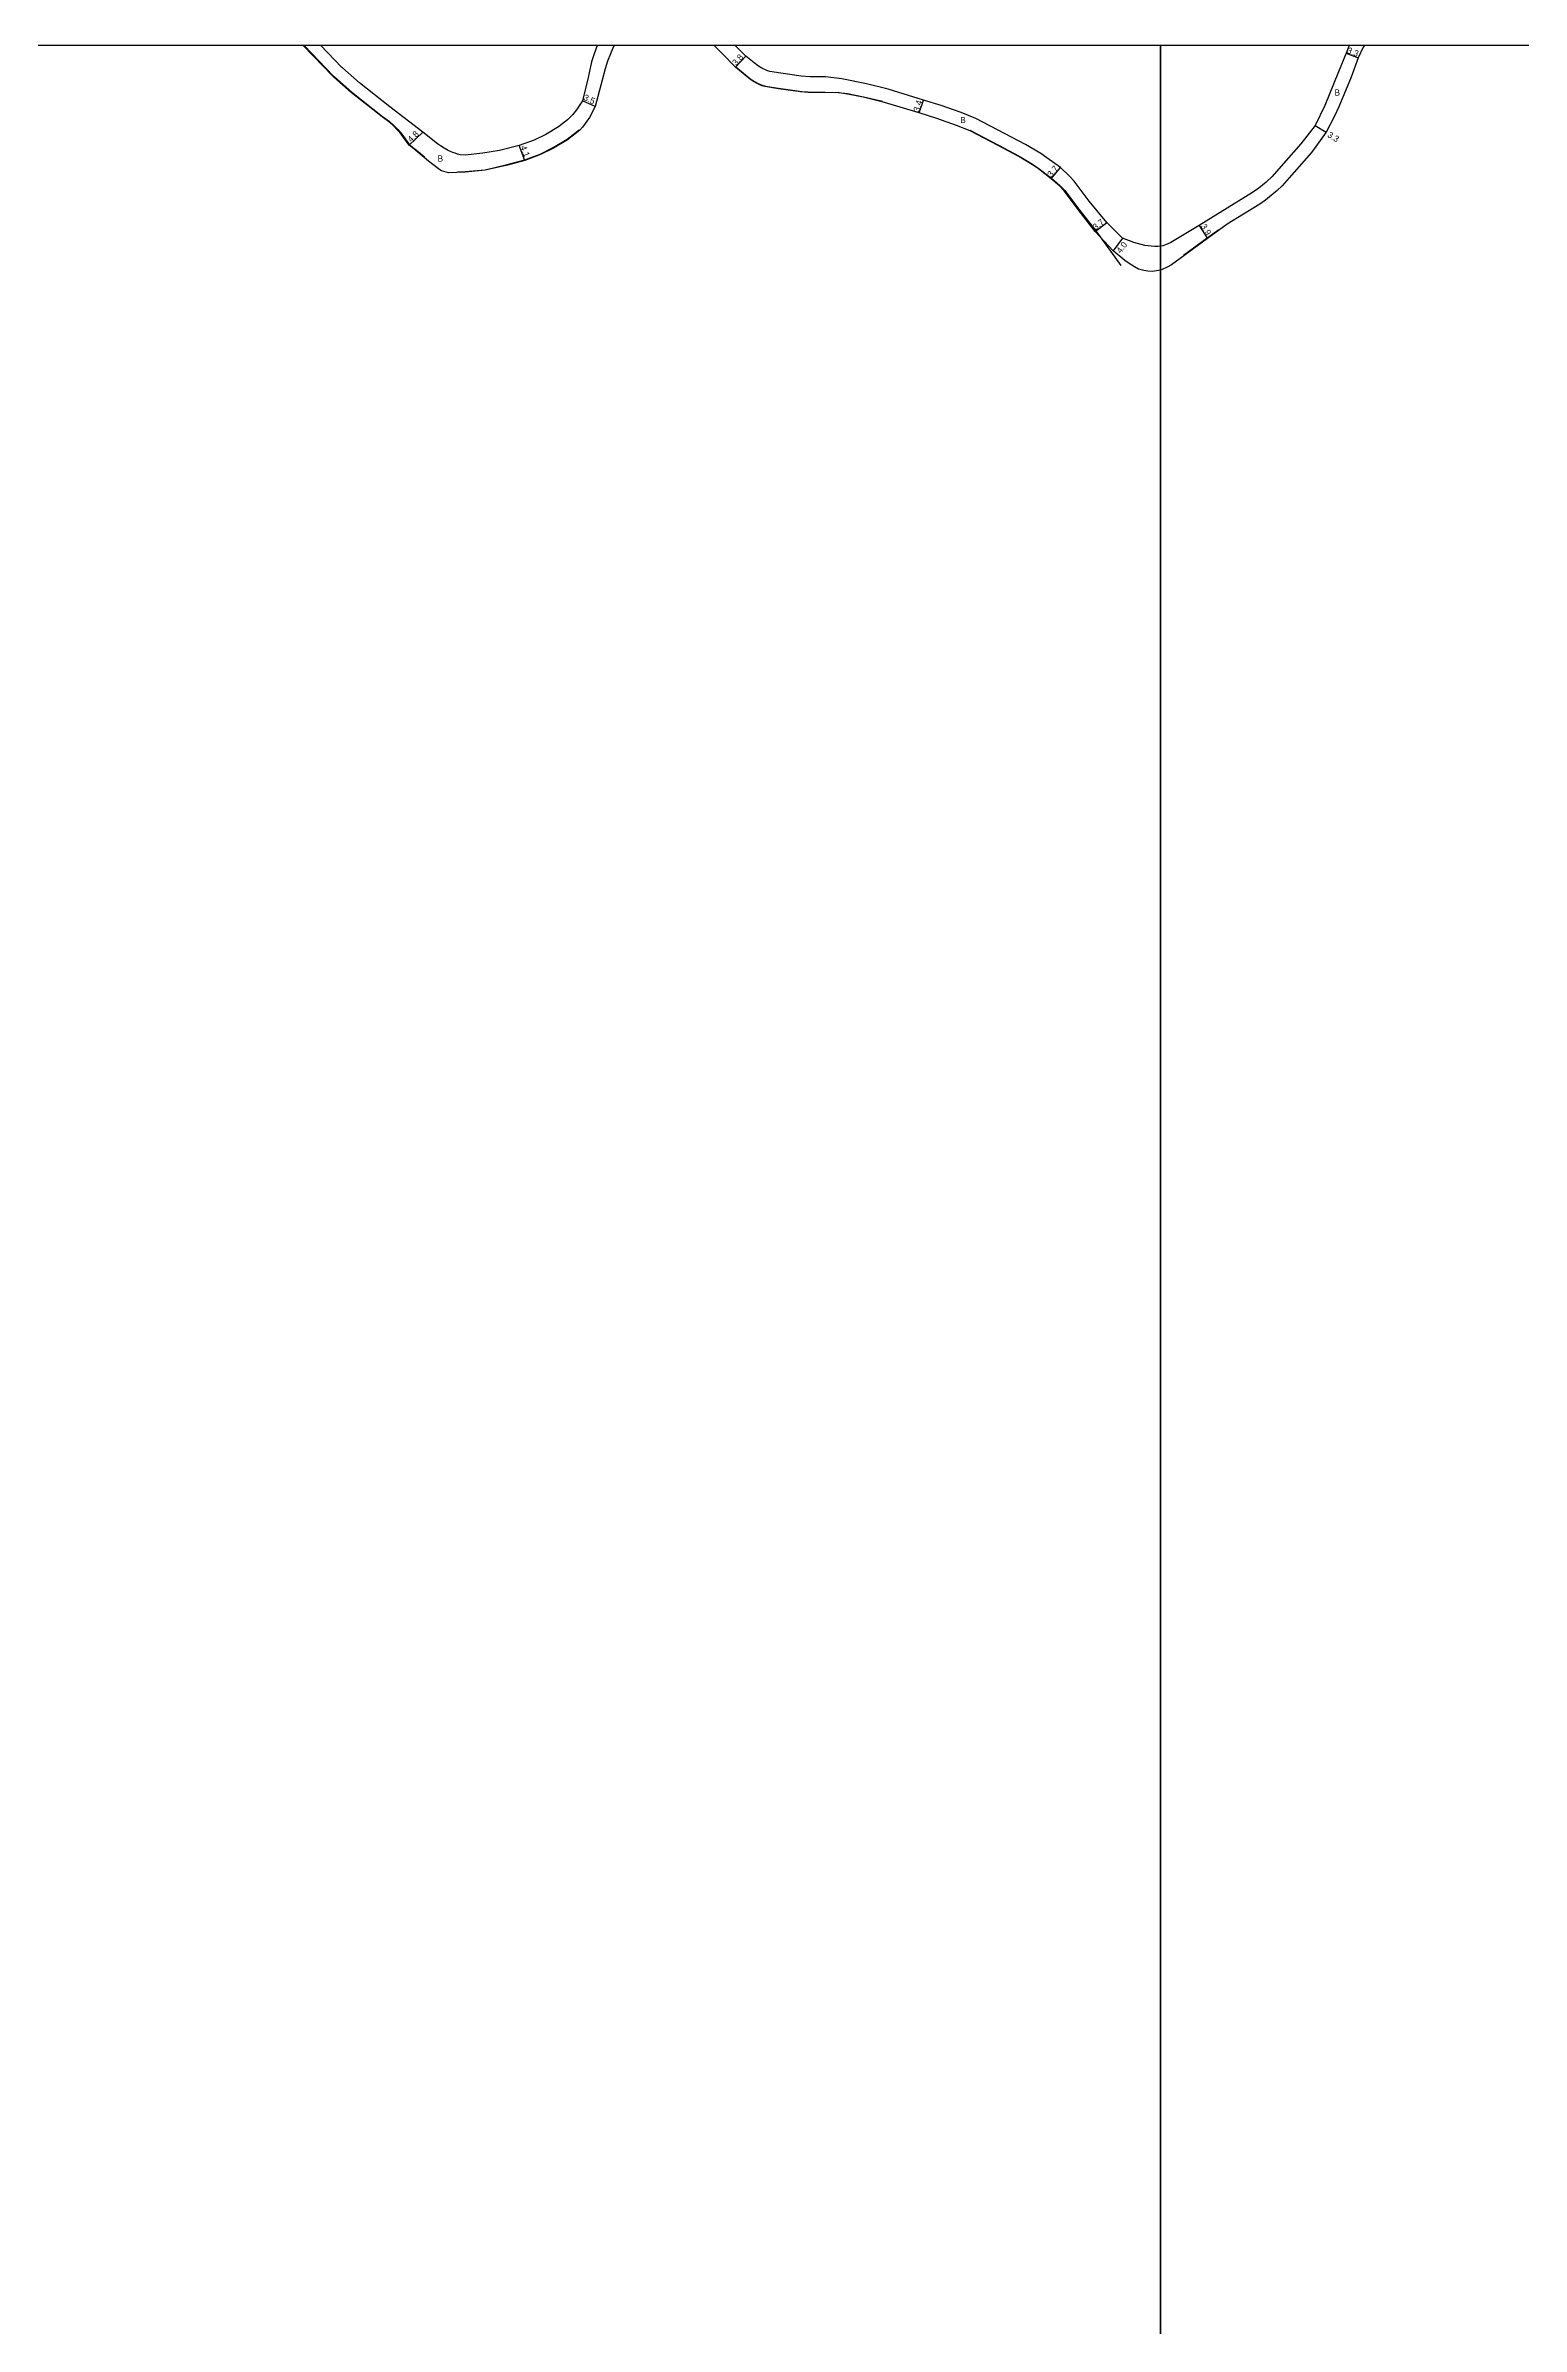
# Model space of a CAD drawing. Header units: metres. Extents: x -28000 to -24000, y -105000 to -102000.
# Drawn here: x -25884 to -25508, y -102582 to -102000 of the extents above; entities that cross this region are included whole.
import ezdxf

# ---------------------------------------------------------------- set-up
doc = ezdxf.new("R2010")
doc.units = ezdxf.units.M
doc.header["$LTSCALE"] = 2.5
for name, color, linetype in [('図郭', 7, 'Continuous'), ('幅員', 7, 'Continuous'), ('歩道・分離帯・安全施設', 7, 'Continuous'), ('舗装', 7, 'Continuous'), ('道路', 7, 'Continuous')]:
    doc.layers.add(name, color=color, linetype=linetype)
doc.styles.get("Standard").update_dxf_attribs({"font": ''})
doc.styles.get('Standard').set_extended_font_data('@MS PGothic')

msp = doc.modelspace()

# ---------------------------------------------------------------- linework, layer by layer
at = {"layer": '図郭'}
for points in [[(-26400, -102600), (-25600, -102600), (-25600, -102000), (-26400, -102000)], [(-25600, -102600), (-24800, -102600), (-24800, -102000), (-25600, -102000)]]:
    msp.add_lwpolyline(points, close=True, dxfattribs=at)
at = {"layer": '幅員'}
for points in [[(-25552.65, -102001.89), (-25549.6, -102003.14)], [(-25708.26, -102005.52), (-25705.67, -102002.73)], [(-25744.09, -102015.51), (-25747.27, -102014.04)], [(-25661.44, -102017.14), (-25660.41, -102013.9)], [(-25791.44, -102025.38), (-25787.99, -102022.05)], [(-25560.58, -102020.36), (-25557.78, -102022.1)], [(-25761.97, -102029.29), (-25763.41, -102025.45)], [(-25627.85, -102033.93), (-25625.44, -102031.12)], [(-25616.6, -102047.36), (-25613.68, -102045.09)], [(-25590.08, -102045.83), (-25588.02, -102049.14)], [(-25609.65, -102049.11), (-25612.07, -102052.29)]]:
    msp.add_lwpolyline(points, dxfattribs=at)
at = {"layer": '歩道・分離帯・安全施設'}
for points in [[(-25818.25, -102000), (-25810.8, -102007.68), (-25810.49, -102007.97), (-25806.1, -102011.87), (-25798.22, -102018.04), (-25796.45, -102019.39), (-25795.37, -102020.34), (-25794.31, -102021.42), (-25793.32, -102022.58), (-25791.33, -102025.28), (-25789.62, -102026.62), (-25787.48, -102028.45)], [(-25708.18, -102005.38), (-25708.16, -102005.41), (-25704.29, -102008.6), (-25704.16, -102008.69), (-25703.42, -102009.14), (-25702.66, -102009.56), (-25701.88, -102009.93), (-25701.45, -102010.09), (-25700.67, -102010.3), (-25697.31, -102010.86), (-25691.41, -102011.66), (-25689.77, -102011.79), (-25685.47, -102011.84), (-25682.15, -102011.92), (-25679.74, -102012.19), (-25675.68, -102013.02), (-25670.84, -102014.19)], [(-25779.07, -102032.18), (-25777.21, -102032.12), (-25772.11, -102031.65), (-25766.45, -102030.31), (-25762.01, -102029.15), (-25758.03, -102027.65), (-25754.76, -102026.02), (-25751.19, -102023.86), (-25748.15, -102021.51)], [(-25648.6, -102021.56), (-25648.43, -102021.63), (-25641.28, -102025.35), (-25636.02, -102028.16), (-25632.55, -102030.23), (-25630.89, -102031.38), (-25627.76, -102033.81), (-25625.64, -102035.63), (-25624.38, -102036.96), (-25620.81, -102041.67), (-25616.49, -102047.26)], [(-25616.49, -102047.26), (-25610.07, -102056.1)], [(-25594.1, -102053.44), (-25588.1, -102049.02), (-25585.07, -102046.85)]]:
    msp.add_lwpolyline(points, dxfattribs=at)
at = {"layer": '道路'}
for points in [[(-25739.24, -102000), (-25739.37, -102000.21), (-25740.9, -102003.98), (-25741.52, -102005.9), (-25742.29, -102008.77), (-25744.09, -102015.51), (-25745.51, -102018.32), (-25747.25, -102020.76), (-25748, -102021.58), (-25751.1, -102023.99), (-25754.69, -102026.15), (-25757.97, -102027.79), (-25761.97, -102029.29), (-25766.41, -102030.45), (-25772.09, -102031.8), (-25777.2, -102032.27), (-25781.42, -102032.4), (-25782.04, -102032.29), (-25782.66, -102032.12), (-25783.25, -102031.89), (-25783.64, -102031.7), (-25786.52, -102029.47), (-25789.72, -102026.74), (-25791.44, -102025.38), (-25793.47, -102022.62), (-25794.4, -102021.54), (-25795.51, -102020.4), (-25796.41, -102019.62), (-25798.31, -102018.15), (-25806.2, -102011.98), (-25810.66, -102008.02), (-25810.94, -102007.75), (-25818.46, -102000)], [(-25787.99, -102022.05), (-25796.35, -102015.62), (-25804.15, -102009.53), (-25808.47, -102005.68), (-25808.67, -102005.49), (-25814, -102000)], [(-25743.55, -102000), (-25744.33, -102002.1), (-25744.97, -102004.16), (-25745.87, -102008.13), (-25747.27, -102014.04), (-25748.78, -102016.37), (-25749.77, -102017.58), (-25751.11, -102018.93), (-25753.37, -102020.69), (-25756.61, -102022.64), (-25759.57, -102024.11), (-25763.41, -102025.45), (-25768.46, -102026.71), (-25772.7, -102027.46), (-25777.16, -102027.92), (-25778.46, -102027.84), (-25779.1, -102027.68), (-25779.74, -102027.46), (-25780.36, -102027.22), (-25780.71, -102027.07), (-25781.65, -102026.62), (-25782.56, -102026.12), (-25783.45, -102025.57), (-25784.25, -102025.04), (-25787.99, -102022.05)], [(-25600, -102057.23), (-25600.46, -102057.38), (-25602, -102057.6), (-25603.18, -102057.52), (-25604.25, -102057.34), (-25605.55, -102056.96), (-25606.57, -102056.42), (-25607.94, -102055.57), (-25609.03, -102054.78), (-25612.07, -102052.29), (-25616.6, -102047.36), (-25620.93, -102041.76), (-25624.49, -102037.05), (-25625.74, -102035.74), (-25627.85, -102033.93), (-25631.1, -102031.41), (-25632.55, -102030.4), (-25636.1, -102028.29), (-25641.35, -102025.48), (-25648.49, -102021.76), (-25651.98, -102020.35), (-25656.94, -102018.56), (-25661.44, -102017.14), (-25670.31, -102014.48), (-25675.71, -102013.17), (-25679.73, -102012.35), (-25681.9, -102012.07), (-25685.47, -102011.99), (-25689.78, -102011.94), (-25691.68, -102011.78), (-25697.34, -102011.01), (-25700.77, -102010.43), (-25701.49, -102010.24), (-25701.94, -102010.07), (-25702.73, -102009.69), (-25703.49, -102009.27), (-25704.24, -102008.82), (-25704.38, -102008.73), (-25708.26, -102005.52), (-25711.78, -102001.96), (-25713.75, -102000)], [(-25600, -102051.11), (-25600.67, -102051.21), (-25601.49, -102051.2), (-25603.96, -102050.97), (-25606.74, -102050.18), (-25609.65, -102049.11), (-25613.68, -102045.09), (-25618.15, -102039.63), (-25622, -102034.55), (-25623.04, -102033.39), (-25625.44, -102031.12), (-25628.94, -102028.6), (-25630.49, -102027.55), (-25634.37, -102025.24), (-25639.72, -102022.39), (-25647.02, -102018.58), (-25650.73, -102017.08), (-25655.83, -102015.25), (-25660.41, -102013.9), (-25669.39, -102011.1), (-25674.89, -102009.77), (-25681.15, -102008.44), (-25685.38, -102007.99), (-25689.22, -102007.94), (-25691.52, -102007.76), (-25696.74, -102007.06), (-25699.52, -102006.59), (-25700.16, -102006.41), (-25700.51, -102006.28), (-25701.57, -102005.77), (-25702.44, -102005.21), (-25703.56, -102004.42), (-25705.67, -102002.73), (-25708.35, -102000)], [(-25551.86, -102000), (-25552.65, -102001.89), (-25554.6, -102006.67), (-25558.12, -102015.28), (-25560.58, -102020.36), (-25564.21, -102025.01), (-25569.77, -102031.4), (-25571.53, -102033.37), (-25573, -102034.82), (-25574.91, -102036.35), (-25576.49, -102037.44), (-25584.8, -102042.55), (-25590.08, -102045.83), (-25596.03, -102049.47), (-25597.32, -102050.2), (-25598.28, -102050.66), (-25599.34, -102051.01), (-25600, -102051.11)], [(-25548, -102000), (-25548.28, -102000.41), (-25549.6, -102003.14), (-25551.38, -102008.04), (-25554.48, -102015.61), (-25555.6, -102017.98), (-25557.78, -102022.1), (-25561.51, -102027.24), (-25567.17, -102033.73), (-25568.95, -102035.74), (-25570.23, -102036.96), (-25573.22, -102039.43), (-25574.63, -102040.41), (-25582.98, -102045.54), (-25588.02, -102049.14), (-25597.14, -102055.86), (-25598.26, -102056.52), (-25599.57, -102057.09), (-25600, -102057.23)]]:
    msp.add_lwpolyline(points, dxfattribs=at)

# ---------------------------------------------------------------- texts
at = {"layer": '幅員'}
for s, rotation, p in [('3.3', 337.86835, (-25552.57, -102001.82)), ('3.8', 47.1799, (-25708.13, -102005.23)), ('3.5', 335.03937, (-25747.19, -102013.78)), ('3.4', 72.42607, (-25661.5, -102017.02)), ('4.8', 44.03406, (-25790.93, -102024.76)), ('3.3', 328.08941, (-25557.57, -102023.18)), ('4.1', 290.62427, (-25763.16, -102025.84)), ('3.7', 49.39944, (-25627.76, -102033.67)), ('3.7', 37.72884, (-25616.47, -102047.12)), ('3.9', 301.8829, (-25589.81, -102046.07)), ('4.0', 52.78524, (-25610.09, -102053.1))]:
    msp.add_text(s, height=1.6, rotation=rotation, dxfattribs=at).set_placement(p)
at = {"layer": '舗装'}
for p in [(-25555.62, -102012.75), (-25650.99, -102019.76), (-25784.2, -102029.58)]:
    msp.add_text('B', height=1.6, dxfattribs=at).set_placement(p)

doc.saveas('drawing.dxf')
